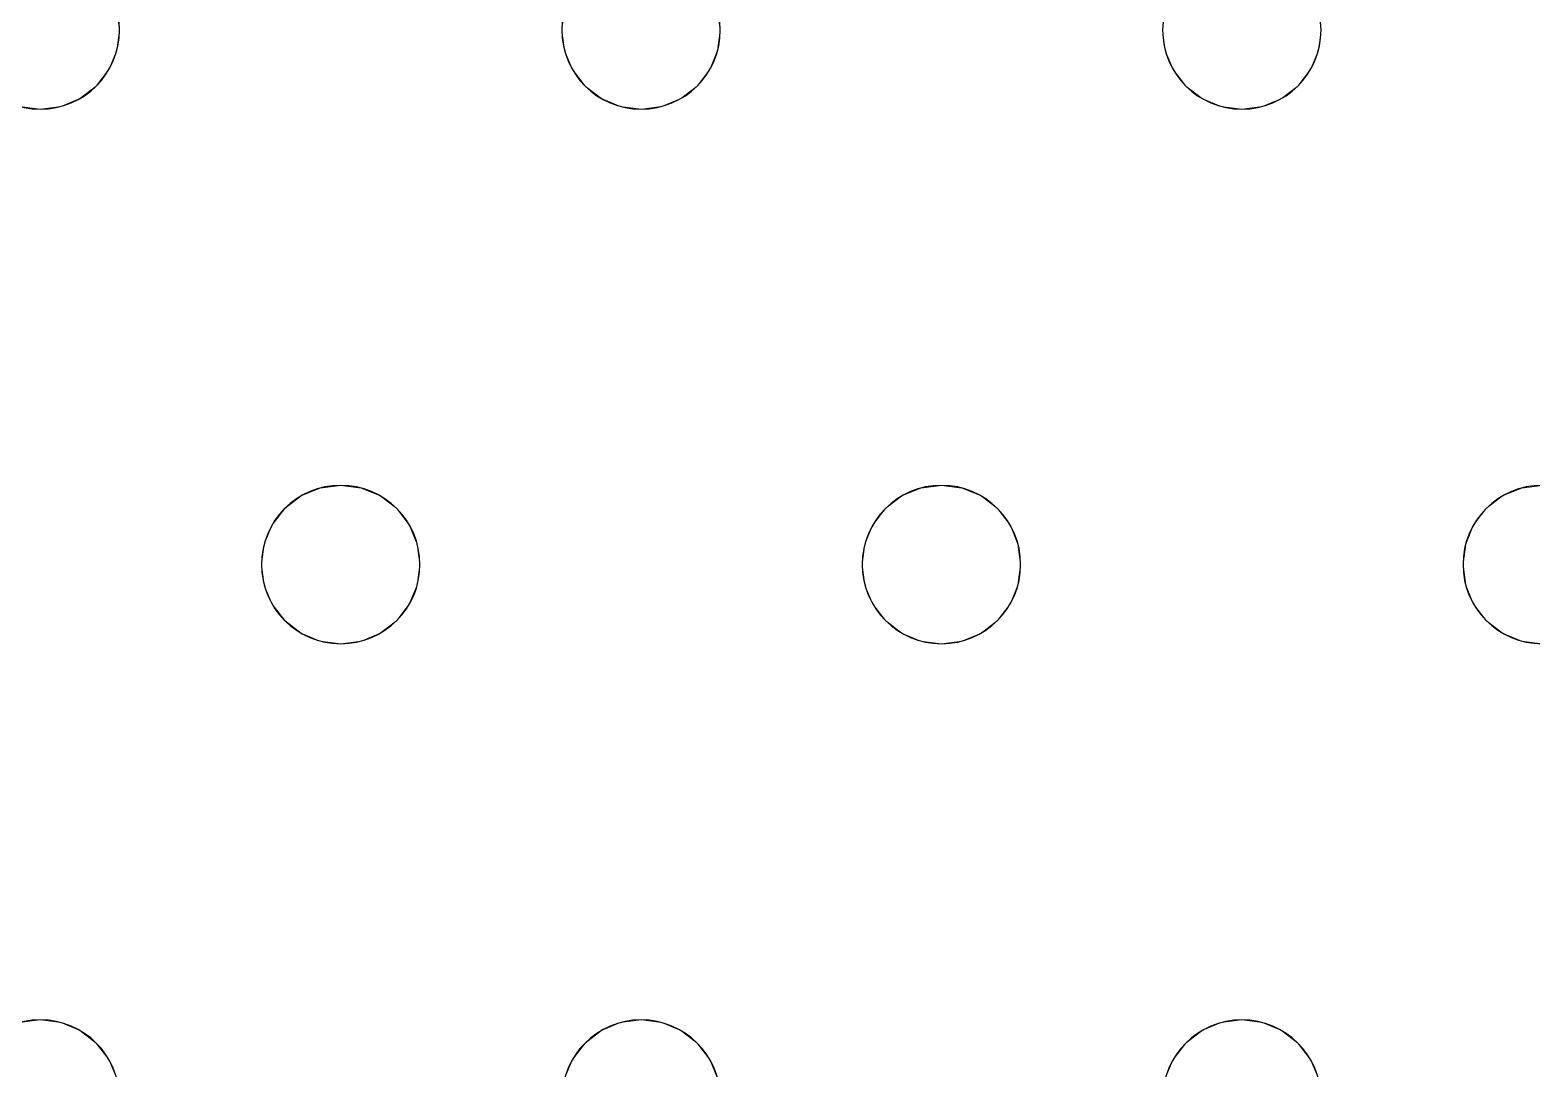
# Model space of a CAD drawing. Header units: millimetres. Extents: x -1 to 1601, y -701 to 1.
# Drawn here: x 1320.3 to 1396.1, y -150.5 to -98 of the extents above; entities that cross this region are included whole.
import ezdxf

# ---------------------------------------------------------------- set-up
doc = ezdxf.new("R2010")
doc.units = ezdxf.units.MM
doc.layers.add('IQ_200_3D', color=1, linetype='Continuous')
doc.layers.add('IQ_204_2D', color=7, linetype='Continuous')

msp = doc.modelspace()

# ---------------------------------------------------------------- linework, layer by layer
at = {"layer": 'IQ_200_3D', "lineweight": 18}
for points, invisible_edges in [([(122.762, -68.034, 850), (1477.238, -68.034, 850), (1477.238, -397.966, 850), (122.762, -397.966, 850)], 10), ([(122.762, -68.034, 860), (122.762, -397.966, 860), (1477.238, -397.966, 860), (1477.238, -68.034, 860)], 5), ([(1324.784, -98, 890), (1324.648, -96.965, 890), (1324.648, -96.965, 888), (1324.784, -98, 888)], 2), ([(1347.118, -98, 888), (1324.784, -98, 888), (1324.648, -96.965, 888), (1347.254, -96.965, 888)], 5), ([(1347.118, -98, 890), (1347.254, -96.965, 890), (1324.648, -96.965, 890), (1324.784, -98, 890)], 10), ([(1347.254, -96.965, 890), (1347.118, -98, 890), (1347.118, -98, 888), (1347.254, -96.965, 888)], 8), ([(1355.118, -98, 890), (1354.981, -96.965, 890), (1354.981, -96.965, 888), (1355.118, -98, 888)], 2), ([(1377.451, -98, 888), (1355.118, -98, 888), (1354.981, -96.965, 888), (1377.587, -96.965, 888)], 5), ([(1355.118, -98, 890), (1377.587, -99.035, 890), (1377.451, -98, 890), (1354.981, -96.965, 890)], 5), ([(1377.451, -98, 890), (1377.587, -96.965, 890), (1354.981, -96.965, 890)], 14), ([(1377.587, -96.965, 890), (1377.451, -98, 890), (1377.451, -98, 888), (1377.587, -96.965, 888)], 8), ([(1385.451, -98, 890), (1385.315, -96.965, 890), (1385.315, -96.965, 888), (1385.451, -98, 888)], 2), ([(1407.784, -98, 888), (1385.451, -98, 888), (1385.315, -96.965, 888), (1407.921, -96.965, 888)], 5), ([(1407.784, -98, 890), (1407.921, -96.965, 890), (1385.315, -96.965, 890), (1385.451, -98, 890)], 10), ([(1324.648, -99.035, 890), (1324.784, -98, 890), (1324.784, -98, 888), (1324.648, -99.035, 888)], 8), ([(1347.254, -99.035, 888), (1324.648, -99.035, 888), (1324.784, -98, 888), (1347.118, -98, 888)], 5), ([(1324.648, -99.035, 890), (1347.653, -100, 890), (1347.254, -99.035, 890), (1324.784, -98, 890)], 5), ([(1324.784, -98, 890), (1347.254, -99.035, 890), (1347.118, -98, 890)], 13), ([(1347.118, -98, 890), (1347.254, -99.035, 890), (1347.254, -99.035, 888), (1347.118, -98, 888)], 2), ([(1354.981, -99.035, 890), (1355.118, -98, 890), (1355.118, -98, 888), (1354.981, -99.035, 888)], 8), ([(1377.587, -99.035, 888), (1354.981, -99.035, 888), (1355.118, -98, 888), (1377.451, -98, 888)], 5), ([(1354.981, -99.035, 890), (1377.987, -100, 890), (1377.587, -99.035, 890), (1355.118, -98, 890)], 5), ([(1377.451, -98, 890), (1377.587, -99.035, 890), (1377.587, -99.035, 888), (1377.451, -98, 888)], 2), ([(1385.315, -99.035, 890), (1385.451, -98, 890), (1385.451, -98, 888), (1385.315, -99.035, 888)], 8), ([(1407.921, -99.035, 888), (1385.315, -99.035, 888), (1385.451, -98, 888), (1407.784, -98, 888)], 5), ([(1407.921, -99.035, 890), (1407.784, -98, 890), (1385.451, -98, 890), (1385.315, -99.035, 890)], 10), ([(1324.248, -100, 890), (1324.648, -99.035, 890), (1324.648, -99.035, 888), (1324.248, -100, 888)], 10), ([(1324.248, -100, 888), (1324.648, -99.035, 888), (1347.653, -100, 888), (1335.951, -121, 888)], 14), ([(1324.248, -100, 890), (1347.653, -100, 890), (1324.648, -99.035, 890)], 3), ([(1347.653, -100, 888), (1324.648, -99.035, 888), (1347.254, -99.035, 888)], 3), ([(1347.254, -99.035, 890), (1347.653, -100, 890), (1347.653, -100, 888), (1347.254, -99.035, 888)], 10), ([(1354.582, -100, 890), (1354.981, -99.035, 890), (1354.981, -99.035, 888), (1354.582, -100, 888)], 10), ([(1377.987, -100, 888), (1366.284, -121, 888), (1354.582, -100, 888), (1354.981, -99.035, 888)], 11), ([(1377.987, -100, 890), (1354.981, -99.035, 890), (1354.582, -100, 890), (1366.284, -121, 890)], 13), ([(1377.987, -100, 888), (1354.981, -99.035, 888), (1377.587, -99.035, 888)], 3), ([(1377.587, -99.035, 890), (1377.987, -100, 890), (1377.987, -100, 888), (1377.587, -99.035, 888)], 10), ([(1384.915, -100, 890), (1385.315, -99.035, 890), (1385.315, -99.035, 888), (1384.915, -100, 888)], 10), ([(1408.32, -100, 888), (1396.618, -121, 888), (1384.915, -100, 888), (1385.315, -99.035, 888)], 11), ([(1385.315, -99.035, 890), (1384.915, -100, 890), (1408.32, -100, 890), (1407.921, -99.035, 890)], 10), ([(1408.32, -100, 888), (1385.315, -99.035, 888), (1407.921, -99.035, 888)], 3), ([(1323.613, -100.828, 890), (1324.248, -100, 890), (1324.248, -100, 888), (1323.613, -100.828, 888)], 10), ([(1335.951, -121, 888), (1323.613, -100.828, 888), (1324.248, -100, 888)], 13), ([(1335.951, -121, 890), (1324.248, -100, 890), (1323.613, -100.828, 890)], 13), ([(1335.951, -121, 890), (1348.289, -100.828, 890), (1347.653, -100, 890), (1324.248, -100, 890)], 13), ([(1335.951, -121, 888), (1347.653, -100, 888), (1348.289, -100.828, 888)], 13), ([(1347.653, -100, 890), (1348.289, -100.828, 890), (1348.289, -100.828, 888), (1347.653, -100, 888)], 10), ([(1353.946, -100.828, 890), (1354.582, -100, 890), (1354.582, -100, 888), (1353.946, -100.828, 888)], 10), ([(1353.946, -100.828, 888), (1354.582, -100, 888), (1366.284, -121, 888), (1365.249, -121.136, 888)], 10), ([(1353.946, -100.828, 890), (1366.284, -121, 890), (1354.582, -100, 890)], 3), ([(1378.623, -100.828, 888), (1367.32, -121.136, 888), (1366.284, -121, 888), (1377.987, -100, 888)], 5), ([(1366.284, -121, 890), (1378.623, -100.828, 890), (1377.987, -100, 890)], 13), ([(1377.987, -100, 890), (1378.623, -100.828, 890), (1378.623, -100.828, 888), (1377.987, -100, 888)], 10), ([(1384.279, -100.828, 890), (1384.915, -100, 890), (1384.915, -100, 888), (1384.279, -100.828, 888)], 10), ([(1384.279, -100.828, 888), (1384.915, -100, 888), (1396.618, -121, 888), (1395.582, -121.136, 888)], 10), ([(1396.618, -121, 890), (1384.915, -100, 890), (1384.279, -100.828, 890), (1395.582, -121.136, 890)], 5), ([(1396.618, -121, 890), (1408.956, -100.828, 890), (1408.32, -100, 890), (1384.915, -100, 890)], 13), ([(1322.784, -101.464, 890), (1323.613, -100.828, 890), (1323.613, -100.828, 888), (1322.784, -101.464, 888)], 10), ([(1334.916, -121.136, 888), (1322.784, -101.464, 888), (1323.613, -100.828, 888), (1335.951, -121, 888)], 5), ([(1323.613, -100.828, 890), (1322.784, -101.464, 890), (1334.916, -121.136, 890), (1335.951, -121, 890)], 10), ([(1336.986, -121.136, 888), (1335.951, -121, 888), (1348.289, -100.828, 888), (1349.118, -101.464, 888)], 10), ([(1348.289, -100.828, 890), (1335.951, -121, 890), (1336.986, -121.136, 890)], 13), ([(1349.118, -101.464, 890), (1348.289, -100.828, 890), (1336.986, -121.136, 890), (1337.951, -121.536, 890)], 10), ([(1348.289, -100.828, 890), (1349.118, -101.464, 890), (1349.118, -101.464, 888), (1348.289, -100.828, 888)], 10), ([(1353.118, -101.464, 890), (1353.946, -100.828, 890), (1353.946, -100.828, 888), (1353.118, -101.464, 888)], 10), ([(1365.249, -121.136, 888), (1353.118, -101.464, 888), (1353.946, -100.828, 888)], 13), ([(1365.249, -121.136, 890), (1366.284, -121, 890), (1353.946, -100.828, 890), (1353.118, -101.464, 890)], 10), ([(1367.32, -121.136, 890), (1379.451, -101.464, 890), (1378.623, -100.828, 890), (1366.284, -121, 890)], 5), ([(1379.451, -101.464, 888), (1368.284, -121.536, 888), (1367.32, -121.136, 888), (1378.623, -100.828, 888)], 5), ([(1378.623, -100.828, 890), (1379.451, -101.464, 890), (1379.451, -101.464, 888), (1378.623, -100.828, 888)], 10), ([(1383.451, -101.464, 890), (1384.279, -100.828, 890), (1384.279, -100.828, 888), (1383.451, -101.464, 888)], 10), ([(1383.451, -101.464, 888), (1384.279, -100.828, 888), (1395.582, -121.136, 888), (1394.618, -121.536, 888)], 10), ([(1395.582, -121.136, 890), (1384.279, -100.828, 890), (1383.451, -101.464, 890), (1394.618, -121.536, 890)], 5), ([(1321.819, -101.864, 890), (1322.784, -101.464, 890), (1322.784, -101.464, 888), (1321.819, -101.864, 888)], 10), ([(1321.819, -101.864, 888), (1322.784, -101.464, 888), (1333.951, -121.536, 888), (1333.123, -122.172, 888)], 10), ([(1322.784, -101.464, 890), (1321.819, -101.864, 890), (1333.951, -121.536, 890), (1334.916, -121.136, 890)], 10), ([(1333.951, -121.536, 888), (1322.784, -101.464, 888), (1334.916, -121.136, 888)], 3), ([(1337.951, -121.536, 888), (1336.986, -121.136, 888), (1349.118, -101.464, 888)], 14), ([(1350.082, -101.864, 888), (1338.779, -122.172, 888), (1337.951, -121.536, 888), (1349.118, -101.464, 888)], 5), ([(1337.951, -121.536, 890), (1338.779, -122.172, 890), (1350.082, -101.864, 890), (1349.118, -101.464, 890)], 10), ([(1349.118, -101.464, 890), (1350.082, -101.864, 890), (1350.082, -101.864, 888), (1349.118, -101.464, 888)], 10), ([(1352.153, -101.864, 890), (1353.118, -101.464, 890), (1353.118, -101.464, 888), (1352.153, -101.864, 888)], 10), ([(1364.284, -121.536, 888), (1352.153, -101.864, 888), (1353.118, -101.464, 888), (1365.249, -121.136, 888)], 5), ([(1364.284, -121.536, 890), (1365.249, -121.136, 890), (1353.118, -101.464, 890), (1352.153, -101.864, 890)], 10), ([(1368.284, -121.536, 890), (1379.451, -101.464, 890), (1367.32, -121.136, 890)], 3), ([(1368.284, -121.536, 888), (1379.451, -101.464, 888), (1380.416, -101.864, 888), (1369.113, -122.172, 888)], 5), ([(1380.416, -101.864, 890), (1379.451, -101.464, 890), (1368.284, -121.536, 890), (1369.113, -122.172, 890)], 10), ([(1379.451, -101.464, 890), (1380.416, -101.864, 890), (1380.416, -101.864, 888), (1379.451, -101.464, 888)], 10), ([(1382.486, -101.864, 890), (1383.451, -101.464, 890), (1383.451, -101.464, 888), (1382.486, -101.864, 888)], 10), ([(1382.486, -101.864, 888), (1383.451, -101.464, 888), (1394.618, -121.536, 888), (1393.789, -122.172, 888)], 10), ([(1394.618, -121.536, 890), (1383.451, -101.464, 890), (1382.486, -101.864, 890), (1393.789, -122.172, 890)], 5), ([(1308.446, -122.172, 888), (1307.618, -121.536, 888), (1319.749, -101.864, 888), (1320.784, -102, 888)], 10), ([(1320.784, -102, 890), (1319.749, -101.864, 890), (1308.446, -122.172, 890), (1309.082, -123, 890)], 10), ([(1309.082, -123, 888), (1308.446, -122.172, 888), (1320.784, -102, 888), (1332.487, -123, 888)], 14), ([(1320.784, -102, 890), (1309.082, -123, 890), (1332.487, -123, 890), (1333.123, -122.172, 890)], 11), ([(1320.784, -102, 888), (1319.749, -101.864, 888), (1319.749, -101.864, 890), (1320.784, -102, 890)], 10), ([(1321.819, -101.864, 888), (1320.784, -102, 888), (1320.784, -102, 890), (1321.819, -101.864, 890)], 10), ([(1320.784, -102, 888), (1321.819, -101.864, 888), (1333.123, -122.172, 888), (1332.487, -123, 888)], 10), ([(1321.819, -101.864, 890), (1320.784, -102, 890), (1333.123, -122.172, 890), (1333.951, -121.536, 890)], 10), ([(1351.118, -102, 888), (1339.415, -123, 888), (1338.779, -122.172, 888), (1350.082, -101.864, 888)], 5), ([(1351.118, -102, 890), (1350.082, -101.864, 890), (1338.779, -122.172, 890), (1339.415, -123, 890)], 10), ([(1351.118, -102, 888), (1363.456, -122.172, 888), (1362.82, -123, 888), (1339.415, -123, 888)], 13), ([(1362.82, -123, 890), (1363.456, -122.172, 890), (1351.118, -102, 890), (1339.415, -123, 890)], 14), ([(1351.118, -102, 888), (1350.082, -101.864, 888), (1350.082, -101.864, 890), (1351.118, -102, 890)], 10), ([(1352.153, -101.864, 888), (1351.118, -102, 888), (1351.118, -102, 890), (1352.153, -101.864, 890)], 10), ([(1363.456, -122.172, 888), (1351.118, -102, 888), (1352.153, -101.864, 888), (1364.284, -121.536, 888)], 5), ([(1352.153, -101.864, 890), (1351.118, -102, 890), (1363.456, -122.172, 890), (1364.284, -121.536, 890)], 10), ([(1381.451, -102, 888), (1369.748, -123, 888), (1369.113, -122.172, 888), (1380.416, -101.864, 888)], 5), ([(1381.451, -102, 890), (1380.416, -101.864, 890), (1369.113, -122.172, 890), (1369.748, -123, 890)], 10), ([(1369.748, -123, 888), (1381.451, -102, 888), (1393.153, -123, 888), (1392.754, -123.965, 888)], 11), ([(1393.153, -123, 890), (1381.451, -102, 890), (1369.748, -123, 890), (1392.754, -123.965, 890)], 7), ([(1381.451, -102, 888), (1380.416, -101.864, 888), (1380.416, -101.864, 890), (1381.451, -102, 890)], 10), ([(1382.486, -101.864, 888), (1381.451, -102, 888), (1381.451, -102, 890), (1382.486, -101.864, 890)], 10), ([(1381.451, -102, 888), (1382.486, -101.864, 888), (1393.789, -122.172, 888), (1393.153, -123, 888)], 10), ([(1381.451, -102, 890), (1393.153, -123, 890), (1393.789, -122.172, 890), (1382.486, -101.864, 890)], 5), ([(1334.916, -121.136, 890), (1333.951, -121.536, 890), (1333.951, -121.536, 888), (1334.916, -121.136, 888)], 10), ([(1334.916, -121.136, 888), (1335.951, -121, 888), (1335.951, -121, 890), (1334.916, -121.136, 890)], 10), ([(1335.951, -121, 888), (1336.986, -121.136, 888), (1336.986, -121.136, 890), (1335.951, -121, 890)], 10), ([(1337.951, -121.536, 890), (1336.986, -121.136, 890), (1336.986, -121.136, 888), (1337.951, -121.536, 888)], 10), ([(1365.249, -121.136, 890), (1364.284, -121.536, 890), (1364.284, -121.536, 888), (1365.249, -121.136, 888)], 10), ([(1365.249, -121.136, 888), (1366.284, -121, 888), (1366.284, -121, 890), (1365.249, -121.136, 890)], 10), ([(1366.284, -121, 888), (1367.32, -121.136, 888), (1367.32, -121.136, 890), (1366.284, -121, 890)], 10), ([(1368.284, -121.536, 890), (1367.32, -121.136, 890), (1367.32, -121.136, 888), (1368.284, -121.536, 888)], 10), ([(1395.582, -121.136, 890), (1394.618, -121.536, 890), (1394.618, -121.536, 888), (1395.582, -121.136, 888)], 10), ([(1395.582, -121.136, 888), (1396.618, -121, 888), (1396.618, -121, 890), (1395.582, -121.136, 890)], 10), ([(1333.951, -121.536, 890), (1333.123, -122.172, 890), (1333.123, -122.172, 888), (1333.951, -121.536, 888)], 10), ([(1338.779, -122.172, 890), (1337.951, -121.536, 890), (1337.951, -121.536, 888), (1338.779, -122.172, 888)], 10), ([(1364.284, -121.536, 890), (1363.456, -122.172, 890), (1363.456, -122.172, 888), (1364.284, -121.536, 888)], 10), ([(1369.113, -122.172, 890), (1368.284, -121.536, 890), (1368.284, -121.536, 888), (1369.113, -122.172, 888)], 10), ([(1394.618, -121.536, 890), (1393.789, -122.172, 890), (1393.789, -122.172, 888), (1394.618, -121.536, 888)], 10), ([(1333.123, -122.172, 890), (1332.487, -123, 890), (1332.487, -123, 888), (1333.123, -122.172, 888)], 10), ([(1339.415, -123, 890), (1338.779, -122.172, 890), (1338.779, -122.172, 888), (1339.415, -123, 888)], 10), ([(1363.456, -122.172, 890), (1362.82, -123, 890), (1362.82, -123, 888), (1363.456, -122.172, 888)], 10), ([(1369.748, -123, 890), (1369.113, -122.172, 890), (1369.113, -122.172, 888), (1369.748, -123, 888)], 10), ([(1393.789, -122.172, 890), (1393.153, -123, 890), (1393.153, -123, 888), (1393.789, -122.172, 888)], 10), ([(1309.082, -123, 888), (1332.487, -123, 888), (1332.087, -123.965, 888), (1309.481, -123.965, 888)], 5), ([(1332.087, -123.965, 890), (1332.487, -123, 890), (1309.082, -123, 890), (1309.481, -123.965, 890)], 10), ([(1332.487, -123, 890), (1332.087, -123.965, 890), (1332.087, -123.965, 888), (1332.487, -123, 888)], 10), ([(1339.815, -123.965, 890), (1339.415, -123, 890), (1339.415, -123, 888), (1339.815, -123.965, 888)], 10), ([(1362.421, -123.965, 888), (1339.815, -123.965, 888), (1339.415, -123, 888), (1362.82, -123, 888)], 5), ([(1362.421, -123.965, 890), (1362.82, -123, 890), (1339.415, -123, 890), (1339.815, -123.965, 890)], 10), ([(1362.82, -123, 890), (1362.421, -123.965, 890), (1362.421, -123.965, 888), (1362.82, -123, 888)], 10), ([(1370.148, -123.965, 890), (1369.748, -123, 890), (1369.748, -123, 888), (1370.148, -123.965, 888)], 10), ([(1370.148, -123.965, 888), (1369.748, -123, 888), (1392.754, -123.965, 888), (1392.618, -125, 888)], 10), ([(1370.148, -123.965, 890), (1392.618, -125, 890), (1392.754, -123.965, 890), (1369.748, -123, 890)], 5), ([(1393.153, -123, 890), (1392.754, -123.965, 890), (1392.754, -123.965, 888), (1393.153, -123, 888)], 10), ([(1331.951, -125, 888), (1309.618, -125, 888), (1309.481, -123.965, 888), (1332.087, -123.965, 888)], 5), ([(1309.481, -123.965, 890), (1309.618, -125, 890), (1331.951, -125, 890), (1332.087, -123.965, 890)], 10), ([(1332.087, -123.965, 890), (1331.951, -125, 890), (1331.951, -125, 888), (1332.087, -123.965, 888)], 8), ([(1339.951, -125, 890), (1339.815, -123.965, 890), (1339.815, -123.965, 888), (1339.951, -125, 888)], 2), ([(1362.284, -125, 888), (1339.951, -125, 888), (1339.815, -123.965, 888), (1362.421, -123.965, 888)], 5), ([(1362.284, -125, 890), (1362.421, -123.965, 890), (1339.815, -123.965, 890), (1339.951, -125, 890)], 10), ([(1362.421, -123.965, 890), (1362.284, -125, 890), (1362.284, -125, 888), (1362.421, -123.965, 888)], 8), ([(1370.284, -125, 890), (1370.148, -123.965, 890), (1370.148, -123.965, 888), (1370.284, -125, 888)], 2), ([(1370.284, -125, 888), (1370.148, -123.965, 888), (1392.618, -125, 888), (1392.754, -126.035, 888)], 10), ([(1370.284, -125, 890), (1392.754, -126.035, 890), (1392.618, -125, 890), (1370.148, -123.965, 890)], 5), ([(1392.754, -123.965, 890), (1392.618, -125, 890), (1392.618, -125, 888), (1392.754, -123.965, 888)], 8), ([(1332.087, -126.035, 888), (1309.481, -126.035, 888), (1309.618, -125, 888), (1331.951, -125, 888)], 5), ([(1332.087, -126.035, 890), (1331.951, -125, 890), (1309.618, -125, 890), (1309.481, -126.035, 890)], 10), ([(1331.951, -125, 890), (1332.087, -126.035, 890), (1332.087, -126.035, 888), (1331.951, -125, 888)], 2), ([(1339.815, -126.035, 890), (1339.951, -125, 890), (1339.951, -125, 888), (1339.815, -126.035, 888)], 8), ([(1362.421, -126.035, 888), (1362.82, -127, 888), (1339.815, -126.035, 888), (1339.951, -125, 888)], 10), ([(1339.815, -126.035, 890), (1362.82, -127, 890), (1362.421, -126.035, 890), (1339.951, -125, 890)], 5), ([(1339.951, -125, 888), (1362.284, -125, 888), (1362.421, -126.035, 888)], 13), ([(1362.284, -125, 890), (1339.951, -125, 890), (1362.421, -126.035, 890)], 3), ([(1362.284, -125, 890), (1362.421, -126.035, 890), (1362.421, -126.035, 888), (1362.284, -125, 888)], 2), ([(1370.148, -126.035, 890), (1370.284, -125, 890), (1370.284, -125, 888), (1370.148, -126.035, 888)], 8), ([(1392.754, -126.035, 888), (1370.148, -126.035, 888), (1370.284, -125, 888)], 13), ([(1370.148, -126.035, 890), (1393.153, -127, 890), (1392.754, -126.035, 890), (1370.284, -125, 890)], 5), ([(1392.618, -125, 890), (1392.754, -126.035, 890), (1392.754, -126.035, 888), (1392.618, -125, 888)], 2), ([(1309.481, -126.035, 888), (1332.087, -126.035, 888), (1332.487, -127, 888), (1309.082, -127, 888)], 5), ([(1332.487, -127, 890), (1332.087, -126.035, 890), (1309.481, -126.035, 890), (1309.082, -127, 890)], 10), ([(1332.087, -126.035, 890), (1332.487, -127, 890), (1332.487, -127, 888), (1332.087, -126.035, 888)], 10), ([(1339.415, -127, 890), (1339.815, -126.035, 890), (1339.815, -126.035, 888), (1339.415, -127, 888)], 10), ([(1339.415, -127, 888), (1339.815, -126.035, 888), (1362.82, -127, 888), (1351.118, -148, 888)], 14), ([(1362.82, -127, 890), (1339.815, -126.035, 890), (1339.415, -127, 890), (1351.118, -148, 890)], 13), ([(1362.421, -126.035, 890), (1362.82, -127, 890), (1362.82, -127, 888), (1362.421, -126.035, 888)], 10), ([(1369.748, -127, 890), (1370.148, -126.035, 890), (1370.148, -126.035, 888), (1369.748, -127, 888)], 10), ([(1393.153, -127, 888), (1369.748, -127, 888), (1370.148, -126.035, 888), (1392.754, -126.035, 888)], 5), ([(1369.748, -127, 890), (1393.153, -127, 890), (1370.148, -126.035, 890)], 3), ([(1392.754, -126.035, 890), (1393.153, -127, 890), (1393.153, -127, 888), (1392.754, -126.035, 888)], 10), ([(1308.446, -127.828, 888), (1309.082, -127, 888), (1320.784, -148, 888), (1319.749, -148.136, 888)], 10), ([(1320.784, -148, 890), (1309.082, -127, 890), (1308.446, -127.828, 890), (1319.749, -148.136, 890)], 5), ([(1332.487, -127, 888), (1333.123, -127.828, 888), (1320.784, -148, 888), (1309.082, -127, 888)], 14), ([(1320.784, -148, 890), (1333.123, -127.828, 890), (1332.487, -127, 890), (1309.082, -127, 890)], 13), ([(1332.487, -127, 890), (1333.123, -127.828, 890), (1333.123, -127.828, 888), (1332.487, -127, 888)], 10), ([(1338.779, -127.828, 890), (1339.415, -127, 890), (1339.415, -127, 888), (1338.779, -127.828, 888)], 10), ([(1338.779, -127.828, 888), (1339.415, -127, 888), (1351.118, -148, 888), (1350.082, -148.136, 888)], 10), ([(1351.118, -148, 890), (1339.415, -127, 890), (1338.779, -127.828, 890)], 13), ([(1351.118, -148, 888), (1362.82, -127, 888), (1363.456, -127.828, 888), (1352.153, -148.136, 888)], 5), ([(1363.456, -127.828, 890), (1362.82, -127, 890), (1351.118, -148, 890), (1352.153, -148.136, 890)], 10), ([(1362.82, -127, 890), (1363.456, -127.828, 890), (1363.456, -127.828, 888), (1362.82, -127, 888)], 10), ([(1369.113, -127.828, 890), (1369.748, -127, 890), (1369.748, -127, 888), (1369.113, -127.828, 888)], 10), ([(1381.451, -148, 888), (1369.113, -127.828, 888), (1369.748, -127, 888), (1393.153, -127, 888)], 13), ([(1369.113, -127.828, 890), (1380.416, -148.136, 890), (1381.451, -148, 890), (1369.748, -127, 890)], 5), ([(1381.451, -148, 890), (1393.789, -127.828, 890), (1393.153, -127, 890), (1369.748, -127, 890)], 13), ([(1381.451, -148, 888), (1393.153, -127, 888), (1393.789, -127.828, 888), (1382.486, -148.136, 888)], 5), ([(1393.153, -127, 890), (1393.789, -127.828, 890), (1393.789, -127.828, 888), (1393.153, -127, 888)], 10), ([(1333.123, -127.828, 888), (1333.951, -128.464, 888), (1321.819, -148.136, 888), (1320.784, -148, 888)], 10), ([(1320.784, -148, 890), (1321.819, -148.136, 890), (1333.123, -127.828, 890)], 14), ([(1333.951, -128.464, 890), (1333.123, -127.828, 890), (1321.819, -148.136, 890), (1322.784, -148.536, 890)], 10), ([(1333.123, -127.828, 890), (1333.951, -128.464, 890), (1333.951, -128.464, 888), (1333.123, -127.828, 888)], 10), ([(1337.951, -128.464, 890), (1338.779, -127.828, 890), (1338.779, -127.828, 888), (1337.951, -128.464, 888)], 10), ([(1337.951, -128.464, 888), (1338.779, -127.828, 888), (1350.082, -148.136, 888), (1349.118, -148.536, 888)], 10), ([(1338.779, -127.828, 890), (1337.951, -128.464, 890), (1350.082, -148.136, 890), (1351.118, -148, 890)], 10), ([(1352.153, -148.136, 888), (1363.456, -127.828, 888), (1364.284, -128.464, 888), (1353.118, -148.536, 888)], 5), ([(1364.284, -128.464, 890), (1363.456, -127.828, 890), (1352.153, -148.136, 890), (1353.118, -148.536, 890)], 10), ([(1363.456, -127.828, 890), (1364.284, -128.464, 890), (1364.284, -128.464, 888), (1363.456, -127.828, 888)], 10), ([(1368.284, -128.464, 890), (1369.113, -127.828, 890), (1369.113, -127.828, 888), (1368.284, -128.464, 888)], 10), ([(1380.416, -148.136, 888), (1368.284, -128.464, 888), (1369.113, -127.828, 888), (1381.451, -148, 888)], 5), ([(1368.284, -128.464, 890), (1379.451, -148.536, 890), (1380.416, -148.136, 890), (1369.113, -127.828, 890)], 5), ([(1382.486, -148.136, 890), (1394.618, -128.464, 890), (1393.789, -127.828, 890), (1381.451, -148, 890)], 5), ([(1394.618, -128.464, 888), (1382.486, -148.136, 888), (1393.789, -127.828, 888)], 3), ([(1393.789, -127.828, 890), (1394.618, -128.464, 890), (1394.618, -128.464, 888), (1393.789, -127.828, 888)], 10), ([(1333.951, -128.464, 888), (1334.916, -128.864, 888), (1322.784, -148.536, 888), (1321.819, -148.136, 888)], 10), ([(1334.916, -128.864, 890), (1333.951, -128.464, 890), (1322.784, -148.536, 890), (1323.613, -149.172, 890)], 10), ([(1334.916, -128.864, 888), (1323.613, -149.172, 888), (1322.784, -148.536, 888)], 13), ([(1323.613, -149.172, 888), (1334.916, -128.864, 888), (1335.951, -129, 888), (1324.248, -150, 888)], 5), ([(1323.613, -149.172, 890), (1324.248, -150, 890), (1335.951, -129, 890), (1334.916, -128.864, 890)], 10), ([(1333.951, -128.464, 890), (1334.916, -128.864, 890), (1334.916, -128.864, 888), (1333.951, -128.464, 888)], 10), ([(1335.951, -129, 888), (1334.916, -128.864, 888), (1334.916, -128.864, 890), (1335.951, -129, 890)], 10), ([(1336.986, -128.864, 888), (1335.951, -129, 888), (1335.951, -129, 890), (1336.986, -128.864, 890)], 10), ([(1348.289, -149.172, 888), (1335.951, -129, 888), (1336.986, -128.864, 888), (1349.118, -148.536, 888)], 5), ([(1348.289, -149.172, 890), (1349.118, -148.536, 890), (1336.986, -128.864, 890), (1335.951, -129, 890)], 10), ([(1336.986, -128.864, 890), (1337.951, -128.464, 890), (1337.951, -128.464, 888), (1336.986, -128.864, 888)], 10), ([(1336.986, -128.864, 888), (1337.951, -128.464, 888), (1349.118, -148.536, 888)], 14), ([(1349.118, -148.536, 890), (1350.082, -148.136, 890), (1337.951, -128.464, 890), (1336.986, -128.864, 890)], 10), ([(1353.118, -148.536, 888), (1364.284, -128.464, 888), (1365.249, -128.864, 888), (1353.946, -149.172, 888)], 5), ([(1365.249, -128.864, 890), (1364.284, -128.464, 890), (1353.118, -148.536, 890), (1353.946, -149.172, 890)], 10), ([(1353.946, -149.172, 888), (1365.249, -128.864, 888), (1366.284, -129, 888)], 13), ([(1366.284, -129, 890), (1365.249, -128.864, 890), (1353.946, -149.172, 890), (1354.582, -150, 890)], 10), ([(1364.284, -128.464, 890), (1365.249, -128.864, 890), (1365.249, -128.864, 888), (1364.284, -128.464, 888)], 10), ([(1366.284, -129, 888), (1365.249, -128.864, 888), (1365.249, -128.864, 890), (1366.284, -129, 890)], 10), ([(1367.32, -128.864, 888), (1366.284, -129, 888), (1366.284, -129, 890), (1367.32, -128.864, 890)], 10), ([(1366.284, -129, 888), (1367.32, -128.864, 888), (1378.623, -149.172, 888), (1377.987, -150, 888)], 10), ([(1367.32, -128.864, 890), (1366.284, -129, 890), (1378.623, -149.172, 890), (1379.451, -148.536, 890)], 10), ([(1367.32, -128.864, 890), (1368.284, -128.464, 890), (1368.284, -128.464, 888), (1367.32, -128.864, 888)], 10), ([(1379.451, -148.536, 888), (1367.32, -128.864, 888), (1368.284, -128.464, 888), (1380.416, -148.136, 888)], 5), ([(1367.32, -128.864, 890), (1379.451, -148.536, 890), (1368.284, -128.464, 890)], 3), ([(1378.623, -149.172, 888), (1367.32, -128.864, 888), (1379.451, -148.536, 888)], 3), ([(1394.618, -128.464, 888), (1395.582, -128.864, 888), (1383.451, -148.536, 888), (1382.486, -148.136, 888)], 10), ([(1383.451, -148.536, 890), (1395.582, -128.864, 890), (1394.618, -128.464, 890), (1382.486, -148.136, 890)], 5), ([(1383.451, -148.536, 888), (1395.582, -128.864, 888), (1384.279, -149.172, 888)], 3), ([(1384.279, -149.172, 890), (1395.582, -128.864, 890), (1383.451, -148.536, 890)], 3), ([(1384.279, -149.172, 888), (1395.582, -128.864, 888), (1396.618, -129, 888), (1384.915, -150, 888)], 5), ([(1396.618, -129, 890), (1395.582, -128.864, 890), (1384.279, -149.172, 890), (1384.915, -150, 890)], 10), ([(1394.618, -128.464, 890), (1395.582, -128.864, 890), (1395.582, -128.864, 888), (1394.618, -128.464, 888)], 10), ([(1396.618, -129, 888), (1395.582, -128.864, 888), (1395.582, -128.864, 890), (1396.618, -129, 890)], 10), ([(1347.653, -150, 888), (1324.248, -150, 888), (1335.951, -129, 888), (1348.289, -149.172, 888)], 7), ([(1347.653, -150, 890), (1348.289, -149.172, 890), (1335.951, -129, 890), (1324.248, -150, 890)], 14), ([(1354.582, -150, 888), (1353.946, -149.172, 888), (1366.284, -129, 888), (1377.987, -150, 888)], 14), ([(1366.284, -129, 890), (1354.582, -150, 890), (1377.987, -150, 890), (1378.623, -149.172, 890)], 11), ([(1384.915, -150, 888), (1396.618, -129, 888), (1408.32, -150, 888), (1407.921, -150.965, 888)], 11), ([(1408.32, -150, 890), (1408.956, -149.172, 890), (1396.618, -129, 890), (1384.915, -150, 890)], 14), ([(1319.749, -148.136, 888), (1320.784, -148, 888), (1320.784, -148, 890), (1319.749, -148.136, 890)], 10), ([(1320.784, -148, 888), (1321.819, -148.136, 888), (1321.819, -148.136, 890), (1320.784, -148, 890)], 10), ([(1322.784, -148.536, 890), (1321.819, -148.136, 890), (1321.819, -148.136, 888), (1322.784, -148.536, 888)], 10), ([(1323.613, -149.172, 890), (1322.784, -148.536, 890), (1322.784, -148.536, 888), (1323.613, -149.172, 888)], 10), ([(1349.118, -148.536, 890), (1348.289, -149.172, 890), (1348.289, -149.172, 888), (1349.118, -148.536, 888)], 10), ([(1350.082, -148.136, 890), (1349.118, -148.536, 890), (1349.118, -148.536, 888), (1350.082, -148.136, 888)], 10), ([(1350.082, -148.136, 888), (1351.118, -148, 888), (1351.118, -148, 890), (1350.082, -148.136, 890)], 10), ([(1351.118, -148, 888), (1352.153, -148.136, 888), (1352.153, -148.136, 890), (1351.118, -148, 890)], 10), ([(1353.118, -148.536, 890), (1352.153, -148.136, 890), (1352.153, -148.136, 888), (1353.118, -148.536, 888)], 10), ([(1353.946, -149.172, 890), (1353.118, -148.536, 890), (1353.118, -148.536, 888), (1353.946, -149.172, 888)], 10), ([(1379.451, -148.536, 890), (1378.623, -149.172, 890), (1378.623, -149.172, 888), (1379.451, -148.536, 888)], 10), ([(1380.416, -148.136, 890), (1379.451, -148.536, 890), (1379.451, -148.536, 888), (1380.416, -148.136, 888)], 10), ([(1380.416, -148.136, 888), (1381.451, -148, 888), (1381.451, -148, 890), (1380.416, -148.136, 890)], 10), ([(1381.451, -148, 888), (1382.486, -148.136, 888), (1382.486, -148.136, 890), (1381.451, -148, 890)], 10), ([(1383.451, -148.536, 890), (1382.486, -148.136, 890), (1382.486, -148.136, 888), (1383.451, -148.536, 888)], 10), ([(1384.279, -149.172, 890), (1383.451, -148.536, 890), (1383.451, -148.536, 888), (1384.279, -149.172, 888)], 10), ([(1324.248, -150, 890), (1323.613, -149.172, 890), (1323.613, -149.172, 888), (1324.248, -150, 888)], 10), ([(1348.289, -149.172, 890), (1347.653, -150, 890), (1347.653, -150, 888), (1348.289, -149.172, 888)], 10), ([(1354.582, -150, 890), (1353.946, -149.172, 890), (1353.946, -149.172, 888), (1354.582, -150, 888)], 10), ([(1378.623, -149.172, 890), (1377.987, -150, 890), (1377.987, -150, 888), (1378.623, -149.172, 888)], 10), ([(1384.915, -150, 890), (1384.279, -149.172, 890), (1384.279, -149.172, 888), (1384.915, -150, 888)], 10), ([(1324.648, -150.965, 890), (1324.248, -150, 890), (1324.248, -150, 888), (1324.648, -150.965, 888)], 10), ([(1347.254, -150.965, 888), (1324.648, -150.965, 888), (1324.248, -150, 888), (1347.653, -150, 888)], 5), ([(1347.254, -150.965, 890), (1347.653, -150, 890), (1324.248, -150, 890), (1324.648, -150.965, 890)], 10), ([(1347.653, -150, 890), (1347.254, -150.965, 890), (1347.254, -150.965, 888), (1347.653, -150, 888)], 10), ([(1354.981, -150.965, 890), (1354.582, -150, 890), (1354.582, -150, 888), (1354.981, -150.965, 888)], 10), ([(1377.587, -150.965, 888), (1354.981, -150.965, 888), (1354.582, -150, 888), (1377.987, -150, 888)], 5), ([(1354.582, -150, 890), (1354.981, -150.965, 890), (1377.587, -150.965, 890), (1377.987, -150, 890)], 10), ([(1377.987, -150, 890), (1377.587, -150.965, 890), (1377.587, -150.965, 888), (1377.987, -150, 888)], 10), ([(1385.315, -150.965, 890), (1384.915, -150, 890), (1384.915, -150, 888), (1385.315, -150.965, 888)], 10), ([(1385.315, -150.965, 888), (1384.915, -150, 888), (1407.921, -150.965, 888), (1407.784, -152, 888)], 10), ([(1407.921, -150.965, 890), (1408.32, -150, 890), (1384.915, -150, 890), (1385.315, -150.965, 890)], 10)]:
    msp.add_3dface(points, dxfattribs=dict(at, invisible_edges=invisible_edges))
at = {"layer": 'IQ_204_2D'}
for centre, start, end in [((1320.784, -98), 0, 180), ((1351.118, -98), 360, 180), ((1381.451, -98), 0, 180), ((1320.784, -98), 180, 360), ((1351.118, -98), 180, 360), ((1381.451, -98), 180, 360), ((1381.451, -98), 180, 360), ((1381.451, -98), 180, 360), ((1335.951, -125), 360, 180), ((1366.284, -125), 0, 180), ((1366.284, -125), 0, 180), ((1366.284, -125), 360, 180), ((1396.618, -125), 0, 180), ((1335.951, -125), 180, 360), ((1366.284, -125), 180, 360), ((1366.284, -125), 180, 360), ((1366.284, -125), 180, 360), ((1396.618, -125), 180, 360), ((1320.784, -152), 0, 180), ((1351.118, -152), 360, 180), ((1381.451, -152), 0, 180), ((1381.451, -152), 0, 180), ((1381.451, -152), 360, 180)]:
    msp.add_arc(centre, 4, start, end, dxfattribs=at)

# ---------------------------------------------------------------- meshes
at = {"layer": 'IQ_200_3D', "lineweight": 18}
mesh = msp.add_polyface(dxfattribs=at)
corners = [(1600, 0, 850), (1600, -700, 850), (0, -700, 850), (0, 0, 850), (1210.5, -594, 850), (1211.556, -602.023, 850), (1214.653, -609.5, 850), (1219.58, -615.92, 850), (1226, -620.847, 850), (1233.477, -623.944, 850), (1241.5, -625, 850), (1459.5, -625, 850), (1467.523, -623.944, 850), (1475, -620.847, 850), (1481.42, -615.92, 850), (1486.347, -609.5, 850), (1489.444, -602.023, 850), (1490.5, -594, 850), (1490.5, -476, 850), (1489.444, -467.977, 850), (1486.347, -460.5, 850), (1481.42, -454.08, 850), (1475, -449.153, 850), (1467.523, -446.056, 850), (1459.5, -445, 850), (1241.5, -445, 850), (1233.477, -446.056, 850), (1226, -449.153, 850), (1219.58, -454.08, 850), (1214.653, -460.5, 850), (1211.556, -467.977, 850), (1210.5, -476, 850), (1477.5, -68.034, 850), (122.5, -68.034, 850), (110.412, -69.625, 850), (99.148, -74.291, 850), (89.475, -81.713, 850), (82.053, -91.386, 850), (77.388, -102.65, 850), (75.796, -114.738, 850), (75.796, -351.262, 850), (77.388, -363.35, 850), (82.053, -374.614, 850), (89.475, -384.287, 850), (99.148, -391.709, 850), (110.412, -396.375, 850), (122.5, -397.966, 850), (1477.5, -397.966, 850), (1489.588, -396.375, 850), (1500.852, -391.709, 850), (1510.525, -384.287, 850), (1517.947, -374.614, 850), (1522.612, -363.35, 850), (1524.204, -351.262, 850), (1524.204, -114.738, 850), (1522.612, -102.65, 850), (1517.947, -91.386, 850), (1510.525, -81.713, 850), (1500.852, -74.291, 850), (1489.588, -69.625, 850)]
mesh.append_faces([[corners[k] for k in face] for face in [(37, 3, 36), (35, 3, 34), (4, 46, 31), (31, 46, 30), (55, 0, 54), (16, 1, 15), (14, 1, 13), (21, 49, 20), (11, 1, 10)]], dxfattribs={"vtx0": -1, "vtx1": -1})
mesh.append_faces([[corners[k] for k in face] for face in [(3, 37, 38), (3, 38, 39), (3, 39, 40, 2), (2, 40, 41), (46, 4, 5), (2, 6, 7), (46, 29, 30), (46, 28, 29), (26, 46, 47, 25), (46, 26, 27), (0, 59, 32, 3), (20, 49, 50, 19), (47, 24, 25), (0, 55, 56), (1, 52, 53), (19, 50, 51, 18), (1, 16, 17)]], dxfattribs={"vtx0": -1, "vtx2": -1})
mesh.append_faces([[corners[k] for k in face] for face in [(2, 45, 46, 5), (1, 17, 18, 51)]], dxfattribs={"vtx0": -1, "vtx2": -1, "vtx3": -1})
mesh.append_faces([[corners[k] for k in face] for face in [(41, 42, 2), (35, 36, 3), (33, 34, 3, 32), (43, 44, 2), (44, 45, 2), (42, 43, 2), (5, 6, 2), (27, 28, 46), (7, 8, 2), (8, 9, 2), (58, 59, 0), (56, 57, 0), (57, 58, 0), (51, 52, 1), (23, 24, 47), (11, 12, 1), (12, 13, 1), (14, 15, 1)]], dxfattribs={"vtx1": -1, "vtx2": -1})
mesh.append_faces([[corners[k] for k in face] for face in [(1, 2, 9, 10), (47, 48, 22, 23), (48, 49, 21, 22), (53, 54, 0, 1)]], dxfattribs={"vtx1": -1, "vtx3": -1})
mesh = msp.add_polyface(dxfattribs=at)
corners = [(1600, -700, 900), (1600, -23, 900), (0, -23, 900), (0, -700, 900), (90, -35.113, 900), (1510, -35.113, 900), (1529.382, -37.665, 900), (1547.443, -45.146, 900), (1562.953, -57.047, 900), (1574.854, -72.557, 900), (1582.335, -90.618, 900), (1584.887, -110, 900), (1584.887, -610, 900), (1582.335, -629.382, 900), (1574.854, -647.443, 900), (1562.953, -662.953, 900), (1547.443, -674.854, 900), (1529.382, -682.335, 900), (1510, -684.887, 900), (90, -684.887, 900), (70.618, -682.335, 900), (52.557, -674.854, 900), (37.047, -662.953, 900), (25.146, -647.443, 900), (17.665, -629.382, 900), (15.113, -610, 900), (15.113, -110, 900), (17.665, -90.618, 900), (25.146, -72.557, 900), (37.047, -57.047, 900), (52.557, -45.146, 900), (70.618, -37.665, 900)]
mesh.append_faces([[corners[k] for k in face] for face in [(9, 1, 8), (14, 0, 13), (31, 2, 30), (28, 2, 27), (21, 3, 20), (23, 3, 22)]], dxfattribs={"vtx0": -1, "vtx1": -1})
mesh.append_faces([[corners[k] for k in face] for face in [(1, 9, 10), (1, 11, 12, 0), (0, 14, 15), (0, 18, 19), (2, 28, 29), (3, 23, 24)]], dxfattribs={"vtx0": -1, "vtx2": -1})
mesh.append_faces([[corners[k] for k in face] for face in [(10, 11, 1), (5, 6, 1), (7, 8, 1), (6, 7, 1), (12, 13, 0), (15, 16, 0), (17, 18, 0), (16, 17, 0), (31, 4, 2), (29, 30, 2), (26, 27, 2), (21, 22, 3), (24, 25, 3)]], dxfattribs={"vtx1": -1, "vtx2": -1})
mesh.append_faces([[corners[k] for k in face] for face in [(4, 5, 1, 2), (25, 26, 2, 3), (19, 20, 3, 0)]], dxfattribs={"vtx1": -1, "vtx3": -1})
mesh = msp.add_polyface(dxfattribs=at)
corners = [(1510, -48.392, 890), (90, -48.392, 890), (66.424, -53.082, 890), (46.437, -66.437, 890), (33.082, -86.424, 890), (28.392, -110, 890), (28.392, -610, 890), (33.082, -633.576, 890), (46.437, -653.563, 890), (66.424, -666.918, 890), (90, -671.608, 890), (1510, -671.608, 890), (1533.576, -666.918, 890), (1553.563, -653.563, 890), (1566.918, -633.576, 890), (1571.608, -610, 890), (1571.608, -110, 890), (1566.918, -86.424, 890), (1553.563, -66.437, 890), (1533.576, -53.082, 890), (122.5, -418.034, 890), (1477.5, -418.034, 890), (1489.656, -419.634, 890), (1500.983, -424.326, 890), (1510.71, -431.79, 890), (1518.174, -441.517, 890), (1522.866, -452.844, 890), (1524.466, -465, 890), (1524.466, -605, 890), (1522.866, -617.156, 890), (1518.174, -628.483, 890), (1510.71, -638.21, 890), (1500.983, -645.674, 890), (1489.656, -650.366, 890), (1477.5, -651.966, 890), (122.5, -651.966, 890), (110.344, -650.366, 890), (99.017, -645.674, 890), (89.29, -638.21, 890), (81.826, -628.483, 890), (77.134, -617.156, 890), (75.534, -605, 890), (75.534, -465, 890), (77.134, -452.844, 890), (81.826, -441.517, 890), (89.29, -431.79, 890), (99.017, -424.326, 890), (110.344, -419.634, 890), (122.5, -68.034, 890), (1477.5, -68.034, 890), (1489.588, -69.625, 890), (1500.852, -74.291, 890), (1510.525, -81.713, 890), (1517.947, -91.386, 890), (1522.612, -102.65, 890), (1524.204, -114.738, 890), (1524.204, -351.262, 890), (1522.612, -363.35, 890), (1517.947, -374.614, 890), (1510.525, -384.287, 890), (1500.852, -391.709, 890), (1489.588, -396.375, 890), (1477.5, -397.966, 890), (122.5, -397.966, 890), (110.412, -396.375, 890), (99.148, -391.709, 890), (89.475, -384.287, 890), (82.053, -374.614, 890), (77.388, -363.35, 890), (75.796, -351.262, 890), (75.796, -114.738, 890), (77.388, -102.65, 890), (82.053, -91.386, 890), (89.475, -81.713, 890), (99.148, -74.291, 890), (110.412, -69.625, 890)]
mesh.append_faces([[corners[k] for k in face] for face in [(65, 47, 64), (75, 1, 74), (71, 5, 70), (73, 2, 72)]], dxfattribs={"vtx0": -1, "vtx1": -1})
mesh.append_faces([[corners[k] for k in face] for face in [(15, 28, 29, 14), (11, 32, 33), (16, 55, 56, 15), (54, 17, 18, 53), (53, 18, 19, 52), (52, 19, 0, 51), (0, 50, 51), (10, 37, 38, 9), (64, 47, 20, 63), (8, 39, 40, 7), (39, 8, 9, 38), (69, 42, 43), (1, 75, 48, 0), (3, 71, 72, 2)]], dxfattribs={"vtx0": -1, "vtx2": -1})
mesh.append_faces([[corners[k] for k in face] for face in [(6, 41, 42, 69)]], dxfattribs={"vtx0": -1, "vtx2": -1, "vtx3": -1})
mesh.append_faces([[corners[k] for k in face] for face in [(11, 33, 34, 35), (71, 3, 4, 5)]], dxfattribs={"vtx0": -1, "vtx3": -1})
mesh.append_faces([[corners[k] for k in face] for face in [(49, 50, 0, 48), (36, 37, 10)]], dxfattribs={"vtx1": -1, "vtx2": -1})
mesh.append_faces([[corners[k] for k in face] for face in [(27, 28, 15, 56)]], dxfattribs={"vtx1": -1, "vtx2": -1, "vtx3": -1})
mesh.append_faces([[corners[k] for k in face] for face in [(13, 14, 29, 30), (12, 13, 30, 31), (26, 27, 56, 57), (31, 32, 11, 12), (24, 25, 58, 59), (21, 22, 61, 62), (22, 23, 60, 61), (23, 24, 59, 60), (25, 26, 57, 58), (54, 55, 16, 17), (20, 21, 62, 63), (35, 36, 10, 11), (45, 46, 66, 67), (46, 47, 65, 66), (6, 7, 40, 41), (43, 44, 68, 69), (44, 45, 67, 68), (73, 74, 1, 2), (69, 70, 5, 6)]], dxfattribs={"vtx1": -1, "vtx3": -1})

doc.saveas('drawing.dxf')
